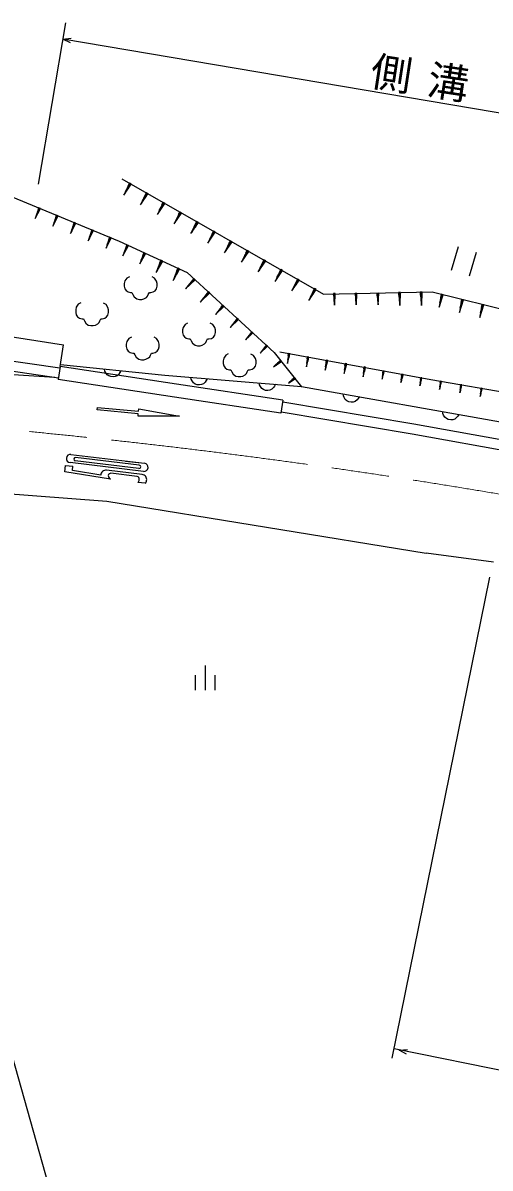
# Model space of a CAD drawing. Units: millimetres, scale not verified. Extents: x 274551 to 914551, y 119061 to 479061.
# Drawn here: x 524417 to 552802, y 365643 to 435287 of the extents above; entities that cross this region are included whole.
import ezdxf

# ---------------------------------------------------------------- set-up
doc = ezdxf.new("R2010")
doc.units = ezdxf.units.MM
doc.header["$LTSCALE"] = 1000
doc.linetypes.add('CHAIN', pattern=[18.5, 12, -1.5, 3.5, -1.5])
doc.layers.add('M-BGD', color=7, linetype='Continuous', lineweight=25)
doc.layers.add('M-BMK', color=2, linetype='CHAIN', lineweight=13)
doc.styles.add('ＭＳ ゴシック', font='')
doc.styles.get('ＭＳ ゴシック').set_extended_font_data('MS Gothic')

# ---------------------------------------------------------------- blocks, each defined once
blk = doc.blocks.new('BUHIN8')
at = {"color": 7, "linetype": 'Continuous', "lineweight": 25}
for p, q in [((129, 312), (-108, -260)), ((-60, -108), (117, 317)), ((-34, -119), (142, 307)), ((104, 323), (-10, 50)), ((38, 202), (91, 328)), ((152, 303), (39, 29)), ((114, 170), (167, 297))]:
    blk.add_line(p, q, dxfattribs=at)
blk.add_lwpolyline([(84, 344), (-134, -323), (184, 302)], close=True, dxfattribs=at)
blk = doc.blocks.new('BUHIN9')
at = {"color": 7, "linetype": 'Continuous', "lineweight": 25}
for p, q in [((142, 307), (-118, -256)), ((-64, -105), (129, 312)), ((-39, -117), (154, 301)), ((116, 318), (-8, 50)), ((164, 296), (40, 28)), ((46, 200), (104, 324)), ((121, 166), (178, 290))]:
    blk.add_line(p, q, dxfattribs=at)
blk.add_lwpolyline([(98, 340), (-147, -318), (196, 295)], close=True, dxfattribs=at)
blk = doc.blocks.new('BUHIN10')
at = {"color": 7, "linetype": 'Continuous', "lineweight": 25}
for p, q in [((162, 350), (-135, -292)), ((-73, -120), (148, 357)), ((-44, -134), (177, 344)), ((133, 364), (-9, 57)), ((187, 339), (46, 32)), ((53, 229), (118, 370)), ((138, 189), (204, 331))]:
    blk.add_line(p, q, dxfattribs=at)
blk.add_lwpolyline([(112, 389), (-168, -363), (224, 337)], close=True, dxfattribs=at)
blk = doc.blocks.new('BUHIN11')
at = {"color": 7, "linetype": 'Continuous', "lineweight": 25}
for p, q in [((261, 284), (-218, -237)), ((-106, -92), (249, 295)), ((-83, -114), (273, 273)), ((238, 306), (9, 57)), ((282, 265), (53, 16)), ((120, 202), (226, 317)), ((189, 138), (295, 253))]:
    blk.add_line(p, q, dxfattribs=at)
blk.add_lwpolyline([(225, 337), (-271, -295), (316, 253)], close=True, dxfattribs=at)
blk = doc.blocks.new('BUHIN12')
at = {"color": 7, "linetype": 'Continuous', "lineweight": 25}
for p, q in [((228, 249), (-191, -208)), ((-93, -81), (218, 258)), ((-73, -100), (239, 239)), ((208, 268), (8, 50)), ((246, 232), (46, 14)), ((105, 177), (198, 277)), ((166, 121), (258, 222))]:
    blk.add_line(p, q, dxfattribs=at)
blk.add_lwpolyline([(197, 294), (-237, -258), (277, 221)], close=True, dxfattribs=at)
blk = doc.blocks.new('BUHIN13')
at = {"color": 7, "linetype": 'Continuous', "lineweight": 25}
for p, q in [((196, 213), (-163, -178)), ((-80, -69), (187, 221)), ((-62, -85), (205, 205)), ((178, 229), (7, 43)), ((211, 199), (40, 12)), ((90, 151), (169, 238)), ((142, 104), (221, 190))]:
    blk.add_line(p, q, dxfattribs=at)
blk.add_lwpolyline([(169, 252), (-203, -221), (237, 190)], close=True, dxfattribs=at)
blk = doc.blocks.new('BUHIN16')
at = {"color": 7, "linetype": 'Continuous', "lineweight": 25}
for p, q in [((192, 335), (-160, -279)), ((-83, -114), (178, 343)), ((-56, -129), (206, 327)), ((164, 351), (-4, 58)), ((216, 321), (48, 28)), ((73, 223), (150, 359)), ((154, 177), (232, 312))]:
    blk.add_line(p, q, dxfattribs=at)
blk.add_lwpolyline([(145, 378), (-199, -347), (252, 316)], close=True, dxfattribs=at)
blk = doc.blocks.new('BUHIN17')
at = {"color": 7, "linetype": 'Continuous', "lineweight": 25}
for p, q in [((-46, 200), (-49, 337)), ((-35, 337), (-29, 41)), ((-12, -123), (-21, 337)), ((-7, 338), (6, -282)), ((16, -122), (7, 338)), ((18, 338), (24, 42)), ((36, 202), (33, 338))]:
    blk.add_line(p, q, dxfattribs=at)
blk.add_lwpolyline([(-61, 349), (7, -350), (47, 351)], close=True, dxfattribs=at)
blk = doc.blocks.new('BUHIN18')
at = {"color": 7, "linetype": 'Continuous', "lineweight": 25}
for p, q in [((-53, 229), (-56, 385)), ((-40, 385), (-33, 47)), ((-13, -140), (-24, 386)), ((-8, 386), (7, -322)), ((19, -140), (8, 386)), ((20, 386), (27, 49)), ((41, 231), (38, 387))]:
    blk.add_line(p, q, dxfattribs=at)
blk.add_lwpolyline([(-70, 399), (8, -400), (54, 401)], close=True, dxfattribs=at)
blk = doc.blocks.new('BUHIN19')
at = {"color": 7, "linetype": 'Continuous', "lineweight": 25}
for p, q in [((92, 375), (-77, -313)), ((-49, -132), (77, 379)), ((61, 382), (-20, 54)), ((-18, -140), (108, 371)), ((8, 235), (46, 386)), ((120, 368), (39, 40)), ((100, 212), (137, 364))]:
    blk.add_line(p, q, dxfattribs=at)
blk.add_lwpolyline([(36, 403), (-96, -388), (156, 374)], close=True, dxfattribs=at)
blk = doc.blocks.new('BUHIN31')
at = {"color": 7, "linetype": 'Continuous', "lineweight": 25}
for p, q in [((52, 285), (-43, -238)), ((-31, -101), (40, 287)), ((28, 289), (-17, 40)), ((-7, -105), (64, 283)), ((-4, 176), (17, 291)), ((73, 281), (27, 32)), ((65, 163), (86, 279))]:
    blk.add_line(p, q, dxfattribs=at)
blk.add_lwpolyline([(8, 303), (-54, -295), (100, 287)], close=True, dxfattribs=at)
blk = doc.blocks.new('BUHIN32')
at = {"color": 7, "linetype": 'Continuous', "lineweight": 25}
for p, q in [((43, 237), (-36, -198)), ((-26, -84), (34, 239)), ((24, 241), (-14, 33)), ((-6, -88), (53, 236)), ((-4, 147), (14, 243)), ((61, 234), (23, 26)), ((54, 136), (72, 232))]:
    blk.add_line(p, q, dxfattribs=at)
blk.add_lwpolyline([(7, 253), (-45, -246), (83, 239)], close=True, dxfattribs=at)
blk = doc.blocks.new('BUHIN33')
at = {"color": 7, "linetype": 'Continuous', "lineweight": 25}
for p, q in [((41, 238), (-34, -198)), ((-25, -85), (31, 239)), ((22, 241), (-15, 33)), ((-5, 147), (12, 243)), ((-5, -88), (51, 236)), ((59, 235), (22, 27)), ((53, 137), (70, 233))]:
    blk.add_line(p, q, dxfattribs=at)
blk.add_lwpolyline([(5, 253), (-43, -246), (81, 240)], close=True, dxfattribs=at)
blk = doc.blocks.new('BUHIN70')
at = {"color": 7, "linetype": 'Continuous', "lineweight": 25}
for p, q in [((-346, 881), (-763, -560)), ((343, -880), (760, 561))]:
    blk.add_line(p, q, dxfattribs=at)
blk = doc.blocks.new('BUHIN73')
at = {"color": 7, "linetype": 'Continuous', "lineweight": 25}
blk.add_lwpolyline([(-688, 612), (-844, 532), (-964, 353), (-999, 198), (-1000, 43), (-965, -117), (-886, -233), (-771, -313), (-611, -348), (-536, -349), (-471, -469), (-392, -609), (-237, -729), (-82, -765), (68, -765), (193, -731), (348, -651), (423, -571), (464, -471), (529, -351), (609, -352), (764, -317), (879, -237), (960, -123), (1000, 37), (1001, 192), (961, 347), (841, 528), (687, 608)], dxfattribs=at)
blk = doc.blocks.new('BUHIN127')
at = {"color": 7, "linetype": 'Continuous', "lineweight": 25}
for p, q in [((0, 750), (0, -750)), ((-600, 154), (-600, -746)), ((600, 154), (600, -746))]:
    blk.add_line(p, q, dxfattribs=at)
blk = doc.blocks.new('BUHIN341')
at = {"color": 7, "linetype": 'Continuous', "lineweight": 25}
blk.add_lwpolyline([(498, -41), (449, -152), (381, -244), (278, -346), (163, -397), (43, -422), (-111, -410), (-226, -365), (-330, -297), (-419, -179), (-470, -77), (-498, 41)], dxfattribs=at)
blk = doc.blocks.new('BUHIN342')
at = {"color": 7, "linetype": 'Continuous', "lineweight": 25}
blk.add_lwpolyline([(492, -87), (433, -194), (357, -279), (244, -371), (125, -411), (3, -425), (-149, -398), (-259, -342), (-357, -264), (-433, -139), (-475, -32), (-492, 87)], dxfattribs=at)

msp = doc.modelspace()

# ---------------------------------------------------------------- linework, layer by layer
at = {"layer": 'M-BGD'}
for p, q in [((527004, 435287), (525340, 425479)), ((583326, 424719), (526837, 434301)), ((519511, 426471), (530268, 422006)), ((530432, 425799), (542682, 418790)), ((530268, 422006), (534394, 420098)), ((534394, 420098), (539674, 415249)), ((542680, 418791), (549276, 418925)), ((549276, 418925), (557929, 416791)), ((520956, 416632), (526883, 415710)), ((526660, 414286), (520724, 415160)), ((526684, 414387), (526882, 415709)), ((539674, 415249), (541351, 413164)), ((540026, 415279), (549200, 413602)), ((526364, 413722), (512566, 414622)), ((526572, 413692), (520636, 414566)), ((526684, 414387), (526566, 413596)), ((533755, 413327), (526684, 414387)), ((526702, 414506), (533035, 413862)), ((540099, 414733), (539685, 414400)), ((539784, 414495), (540092, 414742)), ((539799, 414476), (540107, 414723)), ((540084, 414751), (539887, 414592)), ((540112, 414716), (539915, 414557)), ((539985, 414687), (540077, 414761)), ((540030, 414632), (540121, 414706)), ((533035, 413862), (541337, 413181)), ((540941, 413693), (540596, 413415)), ((540678, 413494), (540934, 413700)), ((540691, 413479), (540947, 413685)), ((540928, 413708), (540764, 413576)), ((540846, 413655), (540922, 413716)), ((533636, 412536), (526566, 413596)), ((540212, 412340), (533757, 413326)), ((540952, 413679), (540787, 413547)), ((540883, 413609), (540959, 413670)), ((541337, 413181), (553440, 411030)), ((549200, 413602), (561555, 411457)), ((540091, 411549), (533636, 412536)), ((540212, 412340), (540091, 411549)), ((528937, 411752), (528951, 411901)), ((531427, 411522), (528937, 411752)), ((528951, 411901), (531440, 411672)), ((531440, 411672), (531454, 411821)), ((531454, 411821), (533923, 411367)), ((548061, 410283), (540115, 411624)), ((548161, 410875), (540215, 412216)), ((531413, 411373), (531427, 411522)), ((533923, 411367), (531413, 411373)), ((557547, 408577), (548061, 410283)), ((557653, 409168), (548161, 410875)), ((527338, 409045), (531806, 408505)), ((531490, 408392), (527618, 408860)), ((526958, 407983), (527006, 408380)), ((527006, 408380), (527453, 408326)), ((531746, 408009), (527278, 408549)), ((527421, 408062), (527453, 408326)), ((531466, 408194), (527594, 408662)), ((530656, 408644), (531607, 408529)), ((529736, 407547), (526958, 407983)), ((529151, 407790), (527424, 408062)), ((531672, 407816), (529488, 408080)), ((531356, 407703), (529768, 407895)), ((515356, 407282), (529520, 406199)), ((531850, 407291), (531403, 407345)), ((529520, 406199), (548917, 403037)), ((553006, 402486), (548917, 403037)), ((515317, 402405), (526646, 362166)), ((546861, 372320), (552783, 401572)), ((575845, 367047), (546977, 372891))]:
    msp.add_line(p, q, dxfattribs=at)
for points in [[(527306, 434076), (526837, 434301), (527353, 434358)], [(530366, 414133), (530315, 414023), (530245, 413932), (530140, 413832), (530024, 413784), (529904, 413761), (529749, 413776), (529636, 413823), (529533, 413894), (529447, 414013), (529397, 414116), (529371, 414235)], [(547731, 372581), (547269, 372821), (547788, 372862)]]:
    msp.add_lwpolyline(points, dxfattribs=at)
for points in [[(540078, 414775), (539640, 414363), (540136, 414703)], [(540923, 413728), (540558, 413385), (540972, 413668)]]:
    msp.add_lwpolyline(points, close=True, dxfattribs=at)
for centre, radius, start, end in [((527308, 408797), 250, 83.10742, 263.10742), ((527606, 408761), 100, 83.10742, 263.10742), ((531478, 408293), 100, 263.10742, 83.10742), ((531776, 408257), 250, 263.10742, 83.10742), ((529451, 407783), 300, 82.85364, 178.50171), ((529750, 407746), 150, 83.10742, 173.10742), ((529899, 407798), 300, 186.48608, 237.01074), ((531340, 407554), 150, 343.50748, 83.90973), ((531187, 407553), 300, 316.03922, 351.99387), ((531637, 407518), 300, 348.32687, 83.30673), ((531682, 407476), 250, 312.27829, 355.75513)]:
    msp.add_arc(centre, radius, start, end, dxfattribs=at)
at = {"layer": 'M-BMK'}
msp.add_arc((486077, 10482), 401824, 76.76698, 84.52355, dxfattribs=at)

# ---------------------------------------------------------------- block references
at = {"layer": 'M-BGD'}
for name, p in [('BUHIN16', (530741, 425156)), ('BUHIN16', (531763, 424573)), ('BUHIN16', (532785, 423991)), ('BUHIN8', (525299, 423706)), ('BUHIN8', (526374, 423258)), ('BUHIN16', (533806, 423408)), ('BUHIN8', (527449, 422810)), ('BUHIN16', (534828, 422826)), ('BUHIN8', (528524, 422362)), ('BUHIN8', (529600, 421914)), ('BUHIN16', (535850, 422243)), ('BUHIN9', (530636, 421446)), ('BUHIN16', (536872, 421661)), ('BUHIN16', (537894, 421078)), ('BUHIN70', (551209, 420786)), ('BUHIN9', (531662, 420958)), ('BUHIN10', (532688, 420470)), ('BUHIN16', (538915, 420496)), ('BUHIN10', (533714, 419982)), ('BUHIN16', (539937, 419914)), ('BUHIN73', (531573, 419240)), ('BUHIN11', (534567, 419403)), ('BUHIN16', (540959, 419331)), ('BUHIN11', (535460, 418609)), ('BUHIN16', (541981, 418749)), ('BUHIN17', (543347, 418474)), ('BUHIN17', (544666, 418482)), ('BUHIN17', (545986, 418491)), ('BUHIN18', (547305, 418499)), ('BUHIN18', (548624, 418508)), ('BUHIN19', (549797, 418381)), ('BUHIN73', (528625, 417642)), ('BUHIN12', (536353, 417815)), ('BUHIN19', (551032, 418071)), ('BUHIN19', (552267, 417761)), ('BUHIN12', (537246, 417021)), ('BUHIN73', (535112, 416420)), ('BUHIN13', (538138, 416226)), ('BUHIN73', (531697, 415560)), ('BUHIN73', (537582, 414540)), ('BUHIN13', (539031, 415432)), ('BUHIN31', (540545, 414878)), ('BUHIN31', (541693, 414675)), ('BUHIN31', (542841, 414471)), ('BUHIN31', (543989, 414268)), ('BUHIN341', (535111, 413691)), ('BUHIN31', (545137, 414064)), ('BUHIN32', (546285, 413861)), ('BUHIN32', (547433, 413658)), ('BUHIN32', (548581, 413454)), ('BUHIN341', (539262, 413351)), ('BUHIN33', (549775, 413246)), ('BUHIN33', (551010, 413032)), ('BUHIN33', (552246, 412819)), ('BUHIN342', (544363, 412643)), ('BUHIN342', (550414, 411568)), ('BUHIN127', (535483, 395459))]:
    msp.add_blockref(name, p, dxfattribs=at)

# ---------------------------------------------------------------- texts
at = {"layer": 'M-BGD', "insert": (545406, 431290), "char_height": 1833, "attachment_point": 7, "rotation": 351.3, "style": 'ＭＳ ゴシック'}
msp.add_mtext('\\T1.4;側溝', dxfattribs=at)

doc.saveas('drawing.dxf')
